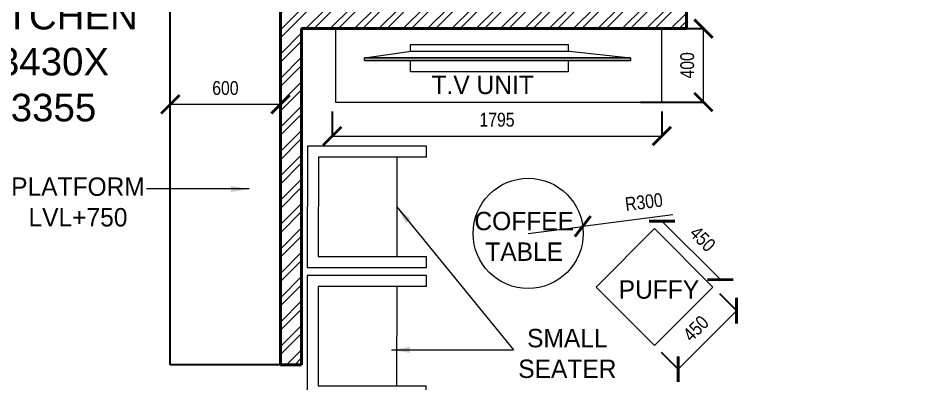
# Model space of a CAD drawing. Header units: millimetres. Extents: x 997936 to 1027636, y 1268519 to 1294901.
# Drawn here: x 1007222 to 1012120, y 1285665 to 1287657 of the extents above; entities that cross this region are included whole.
import ezdxf

# ---------------------------------------------------------------- set-up
doc = ezdxf.new("R2010")
doc.units = ezdxf.units.MM
doc.header["$LTSCALE"] = 500
doc.header["$MEASUREMENT"] = 0
doc.header["$PDMODE"] = 34
doc.header["$PDSIZE"] = 100
for name, color, linetype, lineweight in [('A-Furn', 253, 'Continuous', 0), ('dimemsions', 5, 'Continuous', 15), ('DIMENSION', 7, 'Continuous', 0), ('furniture', 252, 'Continuous', 9), ('W-wall', 1, 'Continuous', 40), ('WALLS', 1, 'Continuous', 40)]:
    doc.layers.add(name, color=color, linetype=linetype, lineweight=lineweight)
doc.layers.add('grid text', color=7, linetype='Continuous', lineweight=18, true_color=0x000000)
doc.styles.get("Standard").update_dxf_attribs({"font": 'ARIALN.TTF', "height": 75})
doc.dimstyles.new('for electrical conduit', dxfattribs={"dimtxt": 175, "dimasz": 80, "dimexe": 1.25, "dimexo": 50, "dimgap": 50, "dimtad": 1, "dimdec": 0, "dimrnd": 5, "dimtxsty": 'Standard', "dimblk": 'ARCHTICK', "dimcen": 2.5, "dimclrd": 256, "dimadec": 0, "dimazin": 0, "dimtfac": 1, "dimtdec": 0, "dimtmove": 0, "dimatfit": 3, "dimfxl": 0, "dimlwd": -1, "dimarcsym": 0})

# ---------------------------------------------------------------- blocks, each defined once
blk = doc.blocks.new('_ArchTick')
at = {"layer": 'W-wall', "color": 0, "lineweight": 70, "const_width": 0.15}
blk.add_lwpolyline([(-0.5, -0.5), (0.5, 0.5)], dxfattribs=at)
blk = doc.blocks.new('*D502')
at = {"layer": 'Defpoints', "color": 0}
for p in [(1008651.8, 1287187.1), (1008051.8, 1287101.6), (1008651.8, 1287101.6)]:
    blk.add_point(p, dxfattribs=at)
at = {"layer": 'DIMENSION', "color": 0, "lineweight": -2}
for p, q in [((1008051.8, 1287151.6), (1008051.8, 1287188.4)), ((1008651.8, 1287151.6), (1008651.8, 1287188.4))]:
    blk.add_line(p, q, dxfattribs=at)
at = {"layer": 'DIMENSION'}
blk.add_line((1008051.8, 1287187.1), (1008651.8, 1287187.1), dxfattribs=at)
at = {"layer": 'DIMENSION', "xscale": 100, "yscale": 100, "zscale": 100, "rotation": 180}
blk.add_blockref('_ArchTick', (1008051.8, 1287187.1), dxfattribs=at)
at = {"layer": 'DIMENSION', "xscale": 100, "yscale": 100, "zscale": 100}
blk.add_blockref('_ArchTick', (1008651.8, 1287187.1), dxfattribs=at)
at = {"layer": 'DIMENSION', "color": 0, "insert": (1008351.8, 1287275.4), "char_height": 75, "attachment_point": 5}
blk.add_mtext('600', dxfattribs=at)
blk = doc.blocks.new('WEHH')
at = {"layer": 'A-Furn'}
blk.add_lwpolyline([(1035496.4, 1215769.3), (1035496.4, 1213992.5), (1035096, 1213992.5), (1035096, 1215769.3)], close=True, dxfattribs=at)
at = {"layer": 'A-Furn', "lineweight": 9}
for points in [[(1035322.8, 1214150.7), (1035322.8, 1215599)], [(1035322.8, 1215259.5), (1035260.4, 1215259.5), (1035260.4, 1214401.4), (1035322.8, 1214401.4)], [(1035372.5, 1214401.4), (1035409.9, 1214401.4), (1035409.9, 1215259.5), (1035372.8, 1215259.5)], [(1035372.5, 1214401.4), (1035409.9, 1214401.4), (1035409.9, 1215259.5), (1035372.8, 1215259.5)]]:
    blk.add_lwpolyline(points, dxfattribs=at)
for points in [[(1035322.8, 1214150.7), (1035337.7, 1214150.7), (1035337.7, 1215599), (1035322.8, 1215599)], [(1035337.7, 1214150.7), (1035372.8, 1214403.7), (1035372.8, 1215266.6), (1035337.7, 1215599)]]:
    blk.add_lwpolyline(points, close=True, dxfattribs=at)
blk = doc.blocks.new('*D504')
at = {"layer": 'Defpoints', "color": 0}
for p in [(1008934.1, 1287198.9), (1010729, 1287198.9), (1010729, 1287014.6)]:
    blk.add_point(p, dxfattribs=at)
at = {"layer": 'DIMENSION', "color": 0, "lineweight": -2}
for p, q in [((1008934.1, 1287148.9), (1008934.1, 1287013.4)), ((1010729, 1287148.9), (1010729, 1287013.4))]:
    blk.add_line(p, q, dxfattribs=at)
at = {"layer": 'DIMENSION'}
blk.add_line((1008934.1, 1287014.6), (1010729, 1287014.6), dxfattribs=at)
at = {"layer": 'DIMENSION', "xscale": 100, "yscale": 100, "zscale": 100, "rotation": 180}
blk.add_blockref('_ArchTick', (1008934.1, 1287014.6), dxfattribs=at)
at = {"layer": 'DIMENSION', "xscale": 100, "yscale": 100, "zscale": 100}
blk.add_blockref('_ArchTick', (1010729, 1287014.6), dxfattribs=at)
at = {"layer": 'DIMENSION', "color": 0, "insert": (1009831.5, 1287102.9), "char_height": 75, "attachment_point": 5}
blk.add_mtext('1795', dxfattribs=at)
blk = doc.blocks.new('*D541')
at = {"layer": 'Defpoints', "color": 0}
for p in [(1010298.6, 1286523.2), (1010001.1, 1286484.6)]:
    blk.add_point(p, dxfattribs=at)
at = {"layer": 'DIMENSION'}
for p in [(1010789, 1286586.7), (1010001.1, 1286484.6)]:
    blk.add_line(p, (1010298.6, 1286523.2), dxfattribs=at)
at = {"layer": 'DIMENSION', "xscale": 100, "yscale": 100, "zscale": 100, "rotation": 187.3807090245411}
blk.add_blockref('_ArchTick', (1010298.6, 1286523.2), dxfattribs=at)
at = {"layer": 'DIMENSION', "color": 0, "insert": (1010631.6, 1286655.3), "char_height": 75, "attachment_point": 5, "rotation": 7.3807}
blk.add_mtext('R300', dxfattribs=at)
blk = doc.blocks.new('*D506')
at = {"layer": 'Defpoints', "color": 0}
for p in [(1010563.8, 1287599.2), (1010956.2, 1287599.2), (1010563.8, 1287198.9)]:
    blk.add_point(p, dxfattribs=at)
at = {"layer": 'DIMENSION', "color": 0, "lineweight": -2}
for p, q in [((1010613.8, 1287599.2), (1010957.5, 1287599.2)), ((1010613.8, 1287198.9), (1010957.5, 1287198.9))]:
    blk.add_line(p, q, dxfattribs=at)
at = {"layer": 'DIMENSION'}
blk.add_line((1010956.2, 1287198.9), (1010956.2, 1287599.2), dxfattribs=at)
at = {"layer": 'DIMENSION', "xscale": 100, "yscale": 100, "zscale": 100}
for p, rotation in [((1010956.2, 1287599.2), 90), ((1010956.2, 1287198.9), 270)]:
    blk.add_blockref('_ArchTick', p, dxfattribs=dict(at, rotation=rotation))
at = {"layer": 'DIMENSION', "color": 0, "insert": (1010867.9, 1287399.1), "char_height": 75, "attachment_point": 5, "rotation": 90}
blk.add_mtext('400', dxfattribs=at)
blk = doc.blocks.new('TRTYJ')
at = {"layer": 'A-Furn'}
blk.add_line((1082420.6, 1210416.1), (1082732.7, 1209975.4), dxfattribs=at)
for points in [[(1082552.8, 1210509.7), (1082518.1, 1210558.7), (1081988.5, 1210183.6), (1082370, 1209645), (1082899.6, 1210020.1), (1082864.9, 1210069)], [(1082552.8, 1210509.7), (1082072.2, 1210169.3), (1082384.3, 1209728.6), (1082864.9, 1210069)]]:
    blk.add_lwpolyline(points, dxfattribs=at)
blk = doc.blocks.new('*D551')
at = {"layer": 'Defpoints', "color": 0}
for p in [(1010689.8, 1286510.8), (1011048.5, 1286233.1), (1011008, 1286192.6)]:
    blk.add_point(p, dxfattribs=at)
at = {"layer": 'DIMENSION', "color": 0, "lineweight": -2}
for p, q in [((1010725.2, 1286546.2), (1010731.2, 1286552.2)), ((1011043.4, 1286228), (1011049.4, 1286234))]:
    blk.add_line(p, q, dxfattribs=at)
at = {"layer": 'DIMENSION'}
blk.add_line((1010730.3, 1286551.3), (1011048.5, 1286233.1), dxfattribs=at)
at = {"layer": 'DIMENSION', "xscale": 100, "yscale": 100, "zscale": 100}
for p, rotation in [((1010730.3, 1286551.3), 135), ((1011048.5, 1286233.1), 315)]:
    blk.add_blockref('_ArchTick', p, dxfattribs=dict(at, rotation=rotation))
at = {"layer": 'DIMENSION', "color": 0, "insert": (1010951.8, 1286454.7), "char_height": 75, "attachment_point": 5, "rotation": 315}
blk.add_mtext('450', dxfattribs=at)
blk = doc.blocks.new('*D552')
at = {"layer": 'Defpoints', "color": 0}
for p in [(1011008, 1286192.6), (1011136.4, 1286064.3), (1010689.8, 1285874.4)]:
    blk.add_point(p, dxfattribs=at)
at = {"layer": 'DIMENSION', "color": 0, "lineweight": -2}
for p, q in [((1011043.4, 1286157.3), (1011137.3, 1286063.4)), ((1010725.2, 1285839.1), (1010819.1, 1285745.2))]:
    blk.add_line(p, q, dxfattribs=at)
at = {"layer": 'DIMENSION'}
blk.add_line((1010818.2, 1285746.1), (1011136.4, 1286064.3), dxfattribs=at)
at = {"layer": 'DIMENSION', "xscale": 100, "yscale": 100, "zscale": 100}
for p, rotation in [((1011136.4, 1286064.3), 44.99999999997903), ((1010818.2, 1285746.1), 224.999999999979)]:
    blk.add_blockref('_ArchTick', p, dxfattribs=dict(at, rotation=rotation))
at = {"layer": 'DIMENSION', "color": 0, "insert": (1010914.8, 1285967.6), "char_height": 75, "attachment_point": 5, "rotation": 45}
blk.add_mtext('450', dxfattribs=at)

msp = doc.modelspace()

# ---------------------------------------------------------------- linework, layer by layer
at = {"layer": 'A-Furn'}
msp.add_lwpolyline([(1011008, 1286192.6), (1010689.8, 1285874.4), (1010371.6, 1286192.6), (1010689.8, 1286510.8), (1011008, 1286192.6)], dxfattribs=at)
msp.add_circle((1010001.1, 1286484.6), 300, dxfattribs=at)
at = {"layer": 'furniture', "lineweight": 25}
for p, q in [((1008051.8, 1286220.4), (1008051.8, 1286220.4)), ((1008651.8, 1285770.4), (1008051.8, 1285770.4))]:
    msp.add_line(p, q, dxfattribs=at)
at = {"layer": 'WALLS', "ltscale": 200}
for p, q in [((1010863, 1287714.2), (1010863, 1287599.2)), ((1008766.8, 1285770.4), (1008651.8, 1285770.4))]:
    msp.add_line(p, q, dxfattribs=at)

# ---------------------------------------------------------------- block references
at = {"lineweight": 0, "rotation": 324.6341237812488}
msp.add_blockref('TRTYJ', (-573983, 925634.7), dxfattribs=at)

# ---------------------------------------------------------------- texts
at = {"layer": 'DIMENSION', "char_height": 100, "width": 731.051, "attachment_point": 2}
for s, insert in [('{\\fCentury Gothic|b0|i0|c0|p34;T.V UNIT}', (1009753.4, 1287342.9)), ('{\\fCentury Gothic|b0|i0|c0|p34;PLATFORM^JLVL+750}', (1007548.7, 1286789.2)), ('{\\fCentury Gothic|b0|i0|c0|p34;COFFEE \\PTABLE}', (1009979.4, 1286602.1)), ('{\\fCentury Gothic|b0|i0|c0|p34;PUFFY}', (1010713.6, 1286229.5, 0)), ('{\\fCentury Gothic|b0|i0|c0|p34;SMALL^JSEATER}', (1010214.6, 1285965))]:
    msp.add_mtext(s, dxfattribs=dict(at, insert=insert))
at = {"layer": 'grid text', "ltscale": 10, "char_height": 150, "width": 3871.847, "attachment_point": 2, "bg_fill": 2}
for s, insert in [('\\A1;{\\fArial|b0|i0|c0|p34;KITCHEN \\P3430X\\P3355}', (1007415.3, 1287744.4)), ('\\A1;{\\fArial|b0|i0|c0|p34;TOILET\\P1525X2285}', (1013732, 1286768.5))]:
    msp.add_mtext(s, dxfattribs=dict(at, insert=insert))

# ---------------------------------------------------------------- dimensions: what is measured, and where the dimension line sits
at = {"layer": 'DIMENSION'}
for base, p1, p2, angle, picture, middle, dimtype in [((1010956.2, 1287599.2), (1010563.8, 1287198.9), (1010563.8, 1287599.2), 90, '*D506', (1010956.2, 1287399.1), 160), ((1011136.4, 1286064.3), (1010689.8, 1285874.4), (1011008, 1286192.6), 45, '*D552', (1010977.3, 1285905.2), 161)]:
    dim = msp.add_linear_dim(base=base, p1=p1, p2=p2, angle=angle, dimstyle='for electrical conduit', override={"dimtxt": 100, "dimasz": 100, "dimfxl": 500, "dimfxlon": 1}, dxfattribs=at)
    dim.commit()
    dim.dimension.update_dxf_attribs({"geometry": picture, "text_midpoint": middle, "dimtype": dimtype})
dim = msp.add_radius_dim(center=(1010001.1, 1286484.6), mpoint=(1010298.6, 1286523.2), dimstyle='for electrical conduit', override={"dimtxt": 100, "dimasz": 100, "dimfxl": 500, "dimfxlon": 1}, dxfattribs=at)
dim.commit()
dim.dimension.update_dxf_attribs({"geometry": '*D541', "text_midpoint": (1010631.6, 1286655.3)})
dim = msp.add_aligned_dim(p1=(1010689.8, 1286510.8), p2=(1011008, 1286192.6), distance=57.3, dimstyle='for electrical conduit', override={"dimtxt": 100, "dimasz": 100, "dimfxl": 500, "dimfxlon": 1}, dxfattribs=at)
dim.commit()
dim.dimension.update_dxf_attribs({"geometry": '*D551', "text_midpoint": (1010951.8, 1286454.7)})

# ---------------------------------------------------------------- leaders
for points in [[(1008482.1, 1286726.6), (1007922.6, 1286726.6)], [(1009285.2, 1286629.2), (1009920.6, 1285851.1)], [(1009257, 1285851.1), (1009920.6, 1285851.1)]]:
    msp.add_leader(points, dimstyle='for electrical conduit', override={"dimtxt": 100, "dimasz": 100, "dimfxl": 500, "dimfxlon": 1}, dxfattribs=at)

# ---------------------------------------------------------------- next in the draw order: hatches: boundary and pattern name
at = {"lineweight": 0, "ltscale": 200}
h = msp.add_hatch(dxfattribs=at)
h.set_pattern_fill('ANSI32', color=256, scale=250, style=0)
h.set_pattern_definition([(45, (-73182.42, 76093.13), (-66.291261, 66.291261), []), (45, (-73138.22, 76093.13), (-66.291261, 66.291261), [])])
h.paths.add_polyline_path([(1007563.4, 1289238.2), (1007563.4, 1289353.2), (1008766.8, 1289353.2), (1008766.8, 1287714.2), (1010863, 1287714.2), (1010863, 1287599.2), (1008766.8, 1287599.2), (1008766.8, 1285770.4), (1008651.8, 1285770.4), (1008651.8, 1289238.2)])

# ---------------------------------------------------------------- next in the draw order: linework, layer by layer
at = {"layer": 'furniture', "lineweight": 25}
for p in [(1008051.8, 1286580.6), (1008051.8, 1285770.4)]:
    msp.add_line(p, (1008051.8, 1289238.2), dxfattribs=at)
at = {"layer": 'WALLS', "ltscale": 200}
for p, q in [((1008651.8, 1285770.4), (1008651.8, 1289238.2)), ((1008766.8, 1285770.4), (1008766.8, 1287599.2)), ((1010863, 1287599.2), (1008766.8, 1287599.2))]:
    msp.add_line(p, q, dxfattribs=at)

# ---------------------------------------------------------------- next in the draw order: block references
at = {"lineweight": 0, "rotation": 324.6341237812488}
msp.add_blockref('TRTYJ', (-573982.4, 926338.3), dxfattribs=at)
at = {"layer": 'dimemsions', "xscale": -1, "rotation": 270}
msp.add_blockref('WEHH', (-205040.4, 252102.9), dxfattribs=at)

# ---------------------------------------------------------------- next in the draw order: dimensions: what is measured, and where the dimension line sits
at = {"layer": 'DIMENSION'}
dim = msp.add_linear_dim(base=(1008651.8, 1287187.1), p1=(1008051.8, 1287101.6), p2=(1008651.8, 1287101.6), dimstyle='for electrical conduit', override={"dimtxt": 100, "dimasz": 100, "dimfxl": 500, "dimfxlon": 1}, dxfattribs=at)
dim.commit()
dim.dimension.update_dxf_attribs({"geometry": '*D502', "text_midpoint": (1008351.8, 1287275.4)})
dim = msp.add_linear_dim(base=(1010729, 1287014.6), p1=(1008934.1, 1287198.9), p2=(1010729, 1287198.9), dimstyle='for electrical conduit', override={"dimtxt": 100, "dimasz": 100, "dimfxl": 500, "dimfxlon": 1}, dxfattribs=at)
dim.commit()
dim.dimension.update_dxf_attribs({"geometry": '*D504', "text_midpoint": (1009831.5, 1287014.6), "dimtype": 160})

doc.saveas('drawing.dxf')
